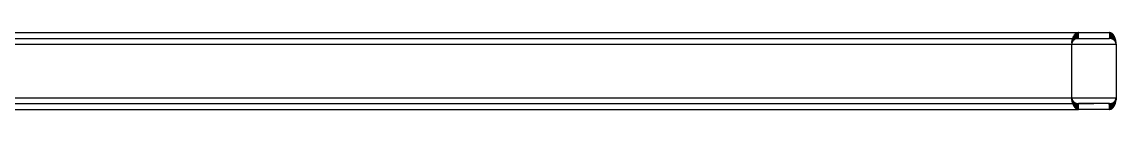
# Model space of a CAD drawing. Header units: millimetres. Extents: x 20 to 410, y 10 to 287.
# Drawn here: x 141.8 to 255.8, y 184.8 to 192.8 of the extents above; entities that cross this region are included whole.
import ezdxf

# ---------------------------------------------------------------- set-up
doc = ezdxf.new("R2010")
doc.units = ezdxf.units.MM
doc.linetypes.add('DASHED', pattern=[4.5, 3, -1.5])
doc.layers.add('KONTUR', color=7, linetype='CONTINUOUS')
doc.layers.add('VERDECKT', color=8, linetype='DASHED')

msp = doc.modelspace()

# ---------------------------------------------------------------- linework, layer by layer
at = {"layer": 'KONTUR'}
for points in [[(54.474996, 192.833935), (251.8393, 192.833935), (251.838106, 192.833935), (251.836912, 192.833933), (251.83572, 192.833933), (251.834526, 192.833931), (251.833334, 192.833927), (251.83214, 192.833923), (251.830946, 192.833919), (251.829754, 192.833915), (251.82856, 192.833909), (251.827368, 192.833905), (251.826174, 192.833897), (251.82498, 192.833891), (251.823788, 192.833883), (251.822594, 192.833875), (251.81422, 192.833607), (251.805828, 192.833129), (251.797418, 192.832437), (251.78899, 192.831533), (251.780548, 192.830417), (251.772092, 192.829091), (251.763624, 192.827551), (251.755144, 192.825801), (251.746658, 192.823839), (251.738162, 192.821665), (251.729662, 192.819283), (251.721156, 192.816691), (251.712646, 192.813889), (251.704136, 192.810877), (251.704136, 192.222407), (251.696014, 192.221187), (251.68789, 192.219905), (251.67977, 192.218565), (251.671652, 192.217163), (251.663536, 192.215703), (251.655426, 192.214181), (251.64732, 192.212599), (251.63922, 192.210957), (251.631128, 192.209257), (251.623042, 192.207497), (251.614964, 192.205677), (251.606896, 192.203799), (251.598838, 192.201861), (251.59079, 192.199865), (251.688074, 192.808465), (251.680022, 192.805089), (251.671952, 192.801505), (251.663864, 192.797715), (251.65576, 192.793719), (251.647642, 192.789517), (251.639512, 192.785109), (251.63137, 192.780499), (251.623216, 192.775685), (251.615054, 192.770669), (251.606886, 192.765453), (251.598712, 192.760035), (251.590534, 192.754419), (251.582352, 192.748603), (251.574168, 192.742591), (251.574168, 192.188263), (251.566682, 192.185901), (251.559196, 192.183483), (251.551712, 192.181007), (251.54423, 192.178475), (251.536752, 192.175887), (251.529276, 192.173243), (251.521806, 192.170543), (251.514342, 192.167787), (251.506882, 192.164977), (251.49943, 192.162111), (251.491986, 192.159191), (251.48455, 192.156217), (251.477124, 192.153189), (251.469708, 192.150109), (251.559364, 192.737921), (251.551944, 192.731565), (251.544506, 192.725013), (251.537052, 192.718269), (251.529584, 192.711333), (251.522104, 192.704207), (251.51461, 192.696891), (251.507106, 192.689385), (251.499592, 192.681695), (251.49207, 192.673817), (251.484542, 192.665755), (251.477008, 192.657511), (251.46947, 192.649087), (251.46193, 192.640481), (251.454388, 192.631699), (251.454388, 192.132817), (251.447826, 192.129403), (251.441266, 192.125939), (251.434706, 192.122425), (251.428148, 192.118859), (251.421592, 192.115243), (251.41504, 192.111579), (251.408492, 192.107865), (251.40195, 192.104101), (251.395412, 192.100289), (251.38888, 192.096429), (251.382356, 192.092521), (251.375838, 192.088565), (251.36933, 192.084563), (251.362828, 192.080515), (251.441414, 192.624951), (251.43491, 192.615859), (251.42839, 192.606593), (251.421856, 192.597153), (251.41531, 192.587545), (251.408754, 192.577767), (251.402186, 192.567823), (251.395608, 192.557711), (251.389022, 192.547437), (251.38243, 192.537003), (251.37583, 192.526407), (251.369228, 192.515653), (251.36262, 192.504743), (251.356012, 192.493679), (251.349402, 192.482463), (251.349402, 192.058199), (251.344016, 192.053867), (251.338632, 192.049489), (251.333248, 192.045071), (251.327866, 192.040609), (251.322486, 192.036105), (251.317108, 192.031559), (251.311736, 192.026973), (251.306366, 192.022347), (251.301, 192.017679), (251.29564, 192.012973), (251.290286, 192.008227), (251.284936, 192.003443), (251.279594, 191.998621), (251.27426, 191.993759), (251.338752, 192.473895), (251.333414, 192.462417), (251.328064, 192.450791), (251.322704, 192.439021), (251.31733, 192.427109), (251.31195, 192.415057), (251.306558, 192.402865), (251.30116, 192.390537), (251.295756, 192.378077), (251.290346, 192.365483), (251.28493, 192.352761), (251.279512, 192.339911), (251.27409, 192.326935), (251.268666, 192.313837), (251.26324, 192.300619), (251.26324, 191.967277), (251.259238, 191.962191), (251.255238, 191.957071), (251.251236, 191.951917), (251.247238, 191.946729), (251.24324, 191.941511), (251.239244, 191.936261), (251.235252, 191.930979), (251.231262, 191.925665), (251.227276, 191.920323), (251.223292, 191.914951), (251.219314, 191.909549), (251.215338, 191.904119), (251.21137, 191.898661), (251.207406, 191.893177), (251.255328, 192.290561), (251.251362, 192.277137), (251.247386, 192.263601), (251.243402, 192.249951), (251.23941, 192.236193), (251.23541, 192.222327), (251.231406, 192.208359), (251.227394, 192.194287), (251.223378, 192.180117), (251.219358, 192.165851), (251.215334, 192.151489), (251.211308, 192.137037), (251.207278, 192.122495), (251.203248, 192.107867), (251.199216, 192.093155), (251.199216, 191.863545), (251.196752, 191.857901), (251.194288, 191.852233), (251.191826, 191.846543), (251.189362, 191.840831), (251.1869, 191.835097), (251.18444, 191.829343), (251.181982, 191.823567), (251.179524, 191.817773), (251.17707, 191.811961), (251.174616, 191.806129), (251.172166, 191.800279), (251.16972, 191.794413), (251.167274, 191.788531), (251.164834, 191.782631), (251.194344, 192.081993), (251.191902, 192.067141), (251.189454, 192.052211), (251.187, 192.037207), (251.184542, 192.022131), (251.18208, 192.006987), (251.179612, 191.991777), (251.177142, 191.976503), (251.17467, 191.961169), (251.172194, 191.945777), (251.169716, 191.930331), (251.167236, 191.914831), (251.164756, 191.899281), (251.162274, 191.883685), (251.159792, 191.868043), (251.159792, 191.750989), (251.15896, 191.745003), (251.158128, 191.739007), (251.157296, 191.732999), (251.156464, 191.726979), (251.155632, 191.720953), (251.154802, 191.714915), (251.153972, 191.708869), (251.153142, 191.702817), (251.152314, 191.696757), (251.151484, 191.690691), (251.150658, 191.684617), (251.149832, 191.678541), (251.149006, 191.672459), (251.148182, 191.666371)], [(251.454388, 192.631699), (251.453462, 192.631219), (251.452536, 192.630741), (251.451608, 192.630261), (251.450682, 192.629781), (251.449754, 192.629299), (251.448828, 192.628819), (251.447902, 192.628337), (251.446974, 192.627855), (251.446048, 192.627371), (251.44512, 192.626889), (251.444194, 192.626405), (251.443266, 192.625921), (251.44234, 192.625435), (251.441414, 192.624951)], [(251.574168, 192.742591), (251.57311, 192.742261), (251.572054, 192.741931), (251.570996, 192.741599), (251.569938, 192.741267), (251.568882, 192.740935), (251.567824, 192.740603), (251.566766, 192.740269), (251.56571, 192.739935), (251.564652, 192.739601), (251.563594, 192.739267), (251.562536, 192.738931), (251.56148, 192.738595), (251.560422, 192.738259), (251.559364, 192.737921)], [(251.704136, 192.810877), (251.70299, 192.810709), (251.701842, 192.810541), (251.700694, 192.810371), (251.699548, 192.810201), (251.6984, 192.810029), (251.697252, 192.809859), (251.696106, 192.809687), (251.694958, 192.809513), (251.69381, 192.809341), (251.692664, 192.809167), (251.691516, 192.808993), (251.690368, 192.808817), (251.689222, 192.808643), (251.688074, 192.808465)], [(251.721424, 192.227873), (251.822594, 192.833875)], [(251.8393, 192.833935), (255.07246, 192.833935)], [(251.8393, 192.233935), (251.8393, 192.833935)], [(255.190918, 192.813169), (255.182544, 192.816023), (255.174152, 192.818667), (255.165742, 192.821101), (255.157314, 192.823325), (255.148872, 192.825339), (255.140416, 192.827141), (255.131948, 192.828733), (255.123468, 192.830111), (255.114982, 192.831279), (255.106486, 192.832235), (255.097986, 192.832979), (255.08948, 192.833511), (255.08097, 192.833829), (255.07246, 192.833935), (255.07246, 192.233935)], [(255.321528, 192.747149), (255.313478, 192.753011), (255.305406, 192.758677), (255.29732, 192.764143), (255.289216, 192.769409), (255.281098, 192.774475), (255.272966, 192.779339), (255.264824, 192.783999), (255.256672, 192.788455), (255.24851, 192.792707), (255.240342, 192.796755), (255.232166, 192.800595), (255.223988, 192.804231), (255.215806, 192.807657), (255.207624, 192.810877), (255.207624, 192.222407), (255.199176, 192.223565), (255.190728, 192.224663), (255.182282, 192.225701), (255.17384, 192.226677), (255.1654, 192.227591), (255.156966, 192.228445), (255.148536, 192.229237), (255.140112, 192.229967), (255.131696, 192.230637), (255.123288, 192.231245), (255.114886, 192.231791), (255.106496, 192.232275), (255.098116, 192.232697), (255.089748, 192.233057), (255.190918, 192.813169)], [(255.207624, 192.810877), (255.20643, 192.811045), (255.205236, 192.811213), (255.204044, 192.811379), (255.20285, 192.811545), (255.201658, 192.811709), (255.200464, 192.811875), (255.19927, 192.812039), (255.198078, 192.812201), (255.196884, 192.812365), (255.195692, 192.812527), (255.194498, 192.812689), (255.193304, 192.812849), (255.192112, 192.813011), (255.190918, 192.813169)], [(255.442568, 192.638345), (255.435146, 192.646995), (255.42771, 192.655465), (255.420256, 192.663753), (255.412788, 192.671859), (255.405306, 192.679781), (255.397812, 192.687519), (255.390308, 192.695069), (255.382794, 192.702431), (255.375272, 192.709605), (255.367744, 192.716587), (255.360212, 192.723379), (255.352674, 192.729977), (255.345134, 192.736381), (255.337592, 192.742591), (255.337592, 192.188263), (255.329468, 192.190567), (255.321346, 192.192815), (255.313224, 192.195003), (255.305106, 192.197135), (255.296992, 192.199209), (255.28888, 192.201223), (255.280776, 192.203179), (255.272676, 192.205077), (255.264582, 192.206915), (255.256496, 192.208695), (255.24842, 192.210415), (255.24035, 192.212075), (255.232292, 192.213677), (255.224246, 192.215217), (255.321528, 192.747149)], [(255.337592, 192.742591), (255.336444, 192.742919), (255.335296, 192.743249), (255.33415, 192.743577), (255.333002, 192.743905), (255.331854, 192.744231), (255.330708, 192.744557), (255.32956, 192.744883), (255.328412, 192.745209), (255.327266, 192.745533), (255.326118, 192.745857), (255.32497, 192.746181), (255.323824, 192.746503), (255.322676, 192.746827), (255.321528, 192.747149)], [(255.549384, 192.490945), (255.54288, 192.502047), (255.53636, 192.512995), (255.529826, 192.523787), (255.52328, 192.534421), (255.516724, 192.544895), (255.510154, 192.555209), (255.503578, 192.565359), (255.496992, 192.575345), (255.4904, 192.585165), (255.4838, 192.594815), (255.477198, 192.604295), (255.47059, 192.613603), (255.463982, 192.622739), (255.457372, 192.631699), (255.457372, 192.132817), (255.449884, 192.136179), (255.442398, 192.139487), (255.434914, 192.142745), (255.427432, 192.145951), (255.419954, 192.149103), (255.412478, 192.152201), (255.405008, 192.155247), (255.397544, 192.158237), (255.390086, 192.161175), (255.382634, 192.164057), (255.37519, 192.166885), (255.367754, 192.169659), (255.360328, 192.172377), (255.352912, 192.175039), (255.442568, 192.638345)], [(255.457372, 192.631699), (255.456314, 192.632177), (255.455256, 192.632655), (255.454198, 192.633131), (255.453142, 192.633609), (255.452084, 192.634085), (255.451026, 192.634559), (255.44997, 192.635035), (255.448912, 192.635509), (255.447854, 192.635983), (255.446796, 192.636457), (255.44574, 192.636931), (255.444682, 192.637403), (255.443624, 192.637875), (255.442568, 192.638345)], [(54.91176, 191.633935), (251.146478, 191.633935), (255.765282, 191.633935)], [(54.91176, 186.833935), (54.91176, 186.033935), (251.146478, 186.033935), (251.146478, 191.633935)], [(251.158146, 191.856207), (251.157322, 191.840495), (251.156494, 191.824747), (251.155666, 191.808965), (251.154836, 191.793153), (251.154004, 191.777311), (251.153172, 191.761445), (251.152338, 191.745555), (251.151502, 191.729647), (251.150666, 191.713721), (251.14983, 191.697781), (251.148992, 191.681829), (251.148156, 191.665869), (251.147318, 191.649903), (251.146478, 191.633935)], [(251.159792, 191.868043), (251.159674, 191.867199), (251.159556, 191.866353), (251.159438, 191.865509), (251.159322, 191.864665), (251.159204, 191.863819), (251.159086, 191.862973), (251.158968, 191.862129), (251.158852, 191.861283), (251.158734, 191.860437), (251.158616, 191.859591), (251.158498, 191.858745), (251.158382, 191.857899), (251.158264, 191.857053), (251.158146, 191.856207)], [(251.164834, 191.782631), (251.164474, 191.780385), (251.164114, 191.778135), (251.163754, 191.775885), (251.163394, 191.773631), (251.163034, 191.771375), (251.162674, 191.769119), (251.162314, 191.766859), (251.161954, 191.764597), (251.161592, 191.762335), (251.161232, 191.760069), (251.160872, 191.757801), (251.160512, 191.755533), (251.160152, 191.753261), (251.159792, 191.750989)], [(251.199216, 192.093155), (251.198868, 192.092359), (251.19852, 192.091563), (251.198172, 192.090767), (251.197824, 192.089971), (251.197476, 192.089175), (251.197128, 192.088377), (251.19678, 192.087581), (251.196432, 192.086783), (251.196084, 192.085985), (251.195736, 192.085187), (251.195388, 192.084389), (251.19504, 192.083591), (251.194692, 192.082793), (251.194344, 192.081993)], [(251.207406, 191.893177), (251.20682, 191.891085), (251.206236, 191.888989), (251.205652, 191.886889), (251.205066, 191.884785), (251.204482, 191.882677), (251.203898, 191.880565), (251.203312, 191.878451), (251.202728, 191.876331), (251.202142, 191.874209), (251.201558, 191.872083), (251.200972, 191.869955), (251.200388, 191.867821), (251.199802, 191.865685), (251.199216, 191.863545)], [(251.26324, 192.300619), (251.262674, 192.299903), (251.26211, 192.299187), (251.261544, 192.298469), (251.26098, 192.297753), (251.260414, 192.297035), (251.259848, 192.296317), (251.259284, 192.295599), (251.258718, 192.294881), (251.258154, 192.294161), (251.257588, 192.293443), (251.257022, 192.292723), (251.256458, 192.292003), (251.255892, 192.291283), (251.255328, 192.290561)], [(251.27426, 191.993759), (251.273474, 191.991903), (251.272686, 191.990039), (251.2719, 191.988171), (251.271114, 191.986297), (251.270326, 191.984419), (251.26954, 191.982535), (251.268752, 191.980645), (251.267964, 191.978751), (251.267178, 191.976851), (251.26639, 191.974947), (251.265602, 191.973037), (251.264816, 191.971121), (251.264028, 191.969203), (251.26324, 191.967277)], [(251.349402, 192.482463), (251.34864, 192.481855), (251.34788, 192.481245), (251.34712, 192.480635), (251.346358, 192.480023), (251.345598, 192.479413), (251.344838, 192.478801), (251.344076, 192.478191), (251.343316, 192.477577), (251.342556, 192.476965), (251.341794, 192.476353), (251.341034, 192.475739), (251.340274, 192.475125), (251.339514, 192.474511), (251.338752, 192.473895)], [(251.362828, 192.080515), (251.36187, 192.078963), (251.360912, 192.077405), (251.359954, 192.075841), (251.358994, 192.074269), (251.358036, 192.072691), (251.357076, 192.071107), (251.356118, 192.069517), (251.355158, 192.067919), (251.354198, 192.066315), (251.35324, 192.064705), (251.35228, 192.063087), (251.35132, 192.061465), (251.35036, 192.059835), (251.349402, 192.058199)], [(251.469708, 192.150109), (251.468616, 192.148923), (251.467522, 192.147729), (251.466428, 192.146529), (251.465334, 192.145319), (251.46424, 192.144103), (251.463146, 192.142879), (251.462052, 192.141649), (251.460956, 192.140409), (251.459862, 192.139163), (251.458768, 192.137909), (251.457674, 192.136647), (251.456578, 192.135377), (251.455484, 192.134101), (251.454388, 192.132817)], [(251.59079, 192.199865), (251.589604, 192.199091), (251.588418, 192.198309), (251.587232, 192.197517), (251.586044, 192.196717), (251.584858, 192.195909), (251.58367, 192.195093), (251.582482, 192.194269), (251.581296, 192.193435), (251.580108, 192.192595), (251.57892, 192.191745), (251.577732, 192.190887), (251.576544, 192.190021), (251.575356, 192.189145), (251.574168, 192.188263)], [(251.8393, 192.233935), (251.830852, 192.233905), (251.822404, 192.233811), (251.813958, 192.233657), (251.805516, 192.233439), (251.797076, 192.233161), (251.788642, 192.232821), (251.780212, 192.232417), (251.771788, 192.231953), (251.763372, 192.231427), (251.754962, 192.230839), (251.746562, 192.230191), (251.738172, 192.229479), (251.729792, 192.228707), (251.721424, 192.227873), (251.72019, 192.227541), (251.718956, 192.227199), (251.717722, 192.226847), (251.716488, 192.226489), (251.715252, 192.226119), (251.714018, 192.225743), (251.712784, 192.225357), (251.711548, 192.224961), (251.710314, 192.224557), (251.709078, 192.224145), (251.707842, 192.223723), (251.706608, 192.223293), (251.705372, 192.222855), (251.704136, 192.222407)], [(251.8393, 192.233935), (255.07246, 192.233935)], [(255.089748, 192.233057), (255.088514, 192.233179), (255.08728, 192.233291), (255.086046, 192.233393), (255.084812, 192.233487), (255.083576, 192.233573), (255.082342, 192.233649), (255.081108, 192.233715), (255.079872, 192.233773), (255.078638, 192.233823), (255.077402, 192.233863), (255.076166, 192.233895), (255.074932, 192.233917), (255.073696, 192.233931), (255.07246, 192.233935)], [(255.224246, 192.215217), (255.22306, 192.215787), (255.221874, 192.216349), (255.220686, 192.216901), (255.2195, 192.217445), (255.218312, 192.217981), (255.217124, 192.218507), (255.215938, 192.219025), (255.21475, 192.219535), (255.213562, 192.220035), (255.212374, 192.220527), (255.211186, 192.221009), (255.21, 192.221485), (255.208812, 192.221949), (255.207624, 192.222407)], [(255.352912, 192.175039), (255.351818, 192.176037), (255.350724, 192.177025), (255.34963, 192.178007), (255.348536, 192.178981), (255.347442, 192.179945), (255.346348, 192.180903), (255.345254, 192.181851), (255.34416, 192.182791), (255.343066, 192.183725), (255.34197, 192.184649), (255.340876, 192.185565), (255.339782, 192.186473), (255.338686, 192.187371), (255.337592, 192.188263)], [(255.470798, 192.114067), (255.46984, 192.115453), (255.468882, 192.116833), (255.467924, 192.118205), (255.466964, 192.119569), (255.466006, 192.120927), (255.465046, 192.122277), (255.464088, 192.123621), (255.463128, 192.124957), (255.462168, 192.126285), (255.46121, 192.127607), (255.46025, 192.128919), (255.45929, 192.130227), (255.45833, 192.131525), (255.457372, 192.132817)], [(255.637872, 192.310609), (255.632534, 192.323737), (255.627184, 192.336743), (255.621822, 192.349623), (255.61645, 192.362377), (255.611068, 192.375003), (255.605678, 192.387497), (255.60028, 192.399857), (255.594874, 192.412081), (255.589464, 192.424169), (255.584048, 192.436117), (255.57863, 192.447921), (255.573208, 192.459581), (255.567784, 192.471097), (255.562358, 192.482463), (255.562358, 192.058199), (255.555796, 192.062489), (255.549236, 192.066733), (255.542676, 192.070933), (255.536118, 192.075089), (255.529562, 192.079199), (255.52301, 192.083261), (255.516462, 192.087279), (255.50992, 192.091249), (255.503382, 192.095173), (255.49685, 192.099049), (255.490326, 192.102875), (255.483808, 192.106655), (255.4773, 192.110385), (255.470798, 192.114067), (255.549384, 192.490945)], [(255.562358, 192.482463), (255.561432, 192.483071), (255.560506, 192.483681), (255.559578, 192.484287), (255.558652, 192.484895), (255.557724, 192.485503), (255.556798, 192.486109), (255.55587, 192.486715), (255.554944, 192.487321), (255.554018, 192.487925), (255.55309, 192.488531), (255.552164, 192.489135), (255.551236, 192.489739), (255.55031, 192.490343), (255.549384, 192.490945)], [(255.573378, 192.034643), (255.572592, 192.036365), (255.571806, 192.038081), (255.571018, 192.039791), (255.570232, 192.041495), (255.569444, 192.043193), (255.568658, 192.044885), (255.56787, 192.046571), (255.567084, 192.048251), (255.566296, 192.049925), (255.565508, 192.051593), (255.564722, 192.053253), (255.563934, 192.054909), (255.563146, 192.056557), (255.562358, 192.058199)], [(255.70463, 192.104271), (255.700664, 192.118919), (255.696688, 192.133483), (255.692704, 192.147957), (255.688712, 192.162341), (255.684714, 192.176631), (255.680708, 192.190825), (255.676698, 192.204921), (255.672682, 192.218915), (255.66866, 192.232805), (255.664636, 192.246589), (255.66061, 192.260265), (255.656582, 192.273831), (255.65255, 192.287283), (255.64852, 192.300619), (255.64852, 191.967277), (255.643134, 191.972329), (255.63775, 191.977347), (255.632366, 191.982329), (255.626984, 191.987273), (255.621604, 191.992183), (255.616228, 191.997055), (255.610854, 192.001891), (255.605484, 192.006687), (255.600118, 192.011445), (255.594758, 192.016165), (255.589404, 192.020845), (255.584056, 192.025485), (255.578714, 192.030083), (255.573378, 192.034643), (255.637872, 192.310609)], [(255.64852, 192.300619), (255.64776, 192.301335), (255.646998, 192.302051), (255.646238, 192.302765), (255.645478, 192.303481), (255.644716, 192.304195), (255.643956, 192.304909), (255.643196, 192.305623), (255.642434, 192.306337), (255.641674, 192.307049), (255.640914, 192.307763), (255.640152, 192.308475), (255.639392, 192.309187), (255.638632, 192.309899), (255.637872, 192.310609)], [(255.656708, 191.939819), (255.656124, 191.941811), (255.65554, 191.943799), (255.654954, 191.945781), (255.65437, 191.947759), (255.653786, 191.949733), (255.6532, 191.951701), (255.652616, 191.953665), (255.65203, 191.955625), (255.651446, 191.957579), (255.65086, 191.959529), (255.650276, 191.961473), (255.64969, 191.963413), (255.649104, 191.965347), (255.64852, 191.967277)], [(255.747096, 191.879855), (255.744654, 191.895463), (255.742206, 191.911025), (255.739752, 191.926537), (255.737294, 191.941997), (255.734832, 191.957403), (255.732364, 191.972751), (255.729894, 191.988041), (255.727422, 192.003267), (255.724946, 192.018427), (255.722468, 192.033519), (255.719988, 192.048541), (255.717508, 192.063489), (255.715026, 192.078361), (255.712544, 192.093155), (255.712544, 191.863545), (255.708542, 191.869165), (255.70454, 191.874763), (255.70054, 191.880335), (255.69654, 191.885881), (255.692544, 191.891401), (255.688548, 191.896895), (255.684554, 191.902361), (255.680564, 191.907799), (255.676578, 191.913211), (255.672596, 191.918593), (255.668616, 191.923945), (255.664642, 191.929267), (255.660672, 191.934559), (255.656708, 191.939819), (255.70463, 192.104271)], [(255.712544, 192.093155), (255.711978, 192.093951), (255.711412, 192.094745), (255.710848, 192.095541), (255.710282, 192.096335), (255.709718, 192.097131), (255.709152, 192.097925), (255.708586, 192.098719), (255.708022, 192.099513), (255.707456, 192.100305), (255.706892, 192.101099), (255.706326, 192.101893), (255.70576, 192.102685), (255.705196, 192.103477), (255.70463, 192.104271)], [(255.717586, 191.833241), (255.717226, 191.835427), (255.716866, 191.837609), (255.716506, 191.839787), (255.716146, 191.841963), (255.715786, 191.844135), (255.715426, 191.846305), (255.715066, 191.848471), (255.714706, 191.850635), (255.714344, 191.852795), (255.713984, 191.854951), (255.713624, 191.857105), (255.713264, 191.859255), (255.712904, 191.861401), (255.712544, 191.863545)], [(255.763636, 191.645991), (255.762812, 191.661957), (255.761984, 191.677919), (255.761156, 191.693873), (255.760326, 191.709815), (255.759494, 191.725745), (255.758662, 191.741659), (255.757828, 191.757553), (255.756992, 191.773425), (255.756156, 191.789273), (255.75532, 191.805093), (255.754482, 191.820883), (255.753644, 191.836641), (255.752806, 191.852361), (255.751968, 191.868043), (255.751968, 191.750989), (255.749504, 191.756963), (255.74704, 191.762923), (255.744578, 191.768871), (255.742114, 191.774805), (255.739652, 191.780725), (255.737192, 191.786629), (255.734734, 191.792517), (255.732276, 191.798389), (255.729822, 191.804243), (255.727368, 191.810081), (255.724918, 191.815899), (255.722472, 191.821699), (255.720026, 191.827481), (255.717586, 191.833241), (255.747096, 191.879855)], [(255.751968, 191.868043), (255.75162, 191.868887), (255.751272, 191.869733), (255.750924, 191.870577), (255.750576, 191.871421), (255.750228, 191.872265), (255.74988, 191.873109), (255.749532, 191.873953), (255.749184, 191.874797), (255.748836, 191.875639), (255.748488, 191.876483), (255.74814, 191.877327), (255.747792, 191.878169), (255.747444, 191.879013), (255.747096, 191.879855)], [(255.765282, 191.633935), (255.76445, 191.640031), (255.763618, 191.646129), (255.762786, 191.652223), (255.761954, 191.658317), (255.761122, 191.664407), (255.760292, 191.670493), (255.759462, 191.676577), (255.758632, 191.682657), (255.757802, 191.688731), (255.756974, 191.694799), (255.756148, 191.700861), (255.75532, 191.706917), (255.754496, 191.712965), (255.753672, 191.719005), (255.75355, 191.721299), (255.753428, 191.723591), (255.753306, 191.725883), (255.753186, 191.728173), (255.753064, 191.730461), (255.752942, 191.732749), (255.75282, 191.735033), (255.752698, 191.737317), (255.752578, 191.739601), (255.752456, 191.741881), (255.752334, 191.744161), (255.752212, 191.746439), (255.75209, 191.748715), (255.751968, 191.750989)], [(255.765282, 191.633935), (255.765282, 186.033935)], [(251.146478, 186.033935), (251.146596, 186.033073), (251.146714, 186.032213), (251.146832, 186.031351), (251.14695, 186.030491), (251.147066, 186.029629), (251.147184, 186.028769), (251.147302, 186.027907), (251.14742, 186.027045), (251.147536, 186.026185), (251.147654, 186.025323), (251.147772, 186.024463), (251.14789, 186.023601), (251.148006, 186.022741), (251.148124, 186.021879)], [(251.146478, 186.033935), (255.765282, 186.033935)], [(251.148124, 186.021879), (251.148948, 186.005913), (251.149776, 185.989951), (251.150604, 185.973997), (251.151434, 185.958055), (251.152266, 185.942125), (251.153098, 185.926211), (251.153932, 185.910317), (251.154768, 185.894445), (251.155604, 185.878597), (251.15644, 185.862777), (251.157278, 185.846987), (251.158116, 185.831229), (251.158954, 185.815509), (251.159792, 185.799827), (251.159792, 185.916881), (251.162256, 185.910907), (251.16472, 185.904947), (251.167182, 185.898999), (251.169646, 185.893065), (251.172108, 185.887145), (251.174568, 185.881241), (251.177026, 185.875353), (251.179484, 185.869481), (251.181938, 185.863627), (251.184392, 185.857789), (251.186842, 185.851971), (251.189288, 185.846171), (251.191734, 185.840389), (251.194174, 185.834629), (251.164664, 185.788015)], [(251.158088, 185.948865), (251.148124, 186.021879)], [(251.158088, 185.948865), (251.15821, 185.946571), (251.158332, 185.944279), (251.158454, 185.941987), (251.158574, 185.939697), (251.158696, 185.937409), (251.158818, 185.935121), (251.15894, 185.932837), (251.159062, 185.930553), (251.159182, 185.928269), (251.159304, 185.925989), (251.159426, 185.923709), (251.159548, 185.921431), (251.15967, 185.919155), (251.159792, 185.916881)], [(251.159792, 185.799827), (251.16014, 185.798983), (251.160488, 185.798137), (251.160836, 185.797293), (251.161184, 185.796449), (251.161532, 185.795605), (251.16188, 185.794761), (251.162228, 185.793917), (251.162576, 185.793073), (251.162924, 185.792231), (251.163272, 185.791387), (251.16362, 185.790543), (251.163968, 185.789701), (251.164316, 185.788857), (251.164664, 185.788015)], [(251.164664, 185.788015), (251.167106, 185.772407), (251.169554, 185.756845), (251.172008, 185.741333), (251.174466, 185.725873), (251.176928, 185.710467), (251.179396, 185.695119), (251.181866, 185.679829), (251.184338, 185.664603), (251.186814, 185.649443), (251.189292, 185.634351), (251.191772, 185.619329), (251.194252, 185.604381), (251.196734, 185.589509), (251.199216, 185.574715), (251.199216, 185.804325), (251.203218, 185.798705), (251.20722, 185.793107), (251.21122, 185.787535), (251.21522, 185.781989), (251.219216, 185.776469), (251.223212, 185.770975), (251.227206, 185.765509), (251.231196, 185.760071), (251.235182, 185.754659), (251.239164, 185.749277), (251.243144, 185.743925), (251.247118, 185.738603), (251.251088, 185.733311), (251.255052, 185.728051), (251.20713, 185.563599)], [(251.194174, 185.834629), (251.194534, 185.832443), (251.194894, 185.830261), (251.195254, 185.828083), (251.195614, 185.825907), (251.195974, 185.823735), (251.196334, 185.821565), (251.196694, 185.819399), (251.197054, 185.817235), (251.197416, 185.815075), (251.197776, 185.812919), (251.198136, 185.810765), (251.198496, 185.808615), (251.198856, 185.806469), (251.199216, 185.804325)], [(251.255052, 185.728051), (251.255636, 185.726059), (251.25622, 185.724071), (251.256806, 185.722089), (251.25739, 185.720111), (251.257974, 185.718137), (251.25856, 185.716169), (251.259144, 185.714205), (251.25973, 185.712245), (251.260314, 185.710291), (251.2609, 185.708341), (251.261484, 185.706397), (251.26207, 185.704457), (251.262656, 185.702523), (251.26324, 185.700593)], [(255.573008, 185.193975), (255.578346, 185.205453), (255.583696, 185.217079), (255.589056, 185.228849), (255.59443, 185.240761), (255.59981, 185.252813), (255.605202, 185.265005), (255.6106, 185.277333), (255.616004, 185.289793), (255.621414, 185.302387), (255.62683, 185.315109), (255.632248, 185.327959), (255.63767, 185.340935), (255.643094, 185.354033), (255.64852, 185.367251), (255.64852, 185.700593), (255.652522, 185.705679), (255.656522, 185.710799), (255.660524, 185.715953), (255.664522, 185.721141), (255.66852, 185.726359), (255.672516, 185.731609), (255.676508, 185.736891), (255.680498, 185.742205), (255.684484, 185.747547), (255.688468, 185.752919), (255.692446, 185.758321), (255.696422, 185.763751), (255.70039, 185.769209), (255.704354, 185.774693), (255.656432, 185.377309)], [(255.656432, 185.377309), (255.660398, 185.390733), (255.664374, 185.404269), (255.668358, 185.417919), (255.67235, 185.431677), (255.67635, 185.445543), (255.680354, 185.459511), (255.684366, 185.473583), (255.688382, 185.487753), (255.692402, 185.502019), (255.696426, 185.516381), (255.700452, 185.530833), (255.704482, 185.545375), (255.708512, 185.560003), (255.712544, 185.574715), (255.712544, 185.804325), (255.715008, 185.809969), (255.717472, 185.815637), (255.719934, 185.821327), (255.722398, 185.827039), (255.72486, 185.832773), (255.72732, 185.838527), (255.729778, 185.844303), (255.732236, 185.850097), (255.73469, 185.855909), (255.737144, 185.861741), (255.739594, 185.867591), (255.74204, 185.873457), (255.744486, 185.879339), (255.746926, 185.885239), (255.717416, 185.585877)], [(255.704354, 185.774693), (255.70494, 185.776785), (255.705524, 185.778881), (255.706108, 185.780981), (255.706694, 185.783085), (255.707278, 185.785193), (255.707862, 185.787305), (255.708448, 185.789419), (255.709032, 185.791539), (255.709618, 185.793661), (255.710202, 185.795787), (255.710788, 185.797915), (255.711372, 185.800049), (255.711958, 185.802185), (255.712544, 185.804325)], [(255.717416, 185.585877), (255.719858, 185.600729), (255.722306, 185.615659), (255.72476, 185.630663), (255.727218, 185.645739), (255.72968, 185.660883), (255.732148, 185.676093), (255.734618, 185.691367), (255.73709, 185.706701), (255.739566, 185.722093), (255.742044, 185.737539), (255.744524, 185.753039), (255.747004, 185.768589), (255.749486, 185.784185), (255.751968, 185.799827), (255.751968, 185.916881), (255.7528, 185.922867), (255.753632, 185.928863), (255.754464, 185.934871), (255.755296, 185.940891), (255.756128, 185.946917), (255.756958, 185.952955), (255.757788, 185.959001), (255.758618, 185.965053), (255.759446, 185.971113), (255.760276, 185.977179), (255.761102, 185.983253), (255.761928, 185.989329), (255.762754, 185.995411), (255.763578, 186.001499), (255.753614, 185.811663)], [(255.746926, 185.885239), (255.747286, 185.887485), (255.747646, 185.889735), (255.748006, 185.891985), (255.748366, 185.894239), (255.748726, 185.896495), (255.749086, 185.898751), (255.749446, 185.901011), (255.749806, 185.903273), (255.750168, 185.905535), (255.750528, 185.907801), (255.750888, 185.910069), (255.751248, 185.912337), (255.751608, 185.914609), (255.751968, 185.916881)], [(255.751968, 185.799827), (255.752086, 185.800671), (255.752204, 185.801517), (255.752322, 185.802361), (255.752438, 185.803205), (255.752556, 185.804051), (255.752674, 185.804897), (255.752792, 185.805741), (255.752908, 185.806587), (255.753026, 185.807433), (255.753144, 185.808279), (255.753262, 185.809125), (255.753378, 185.809971), (255.753496, 185.810817), (255.753614, 185.811663)], [(255.763578, 186.001499), (255.7637, 186.003813), (255.763822, 186.006129), (255.763944, 186.008445), (255.764064, 186.010761), (255.764186, 186.013077), (255.764308, 186.015393), (255.76443, 186.017711), (255.764552, 186.020027), (255.764672, 186.022345), (255.764794, 186.024663), (255.764916, 186.026981), (255.765038, 186.029299), (255.76516, 186.031617), (255.765282, 186.033935)], [(54.474996, 184.833935), (251.8393, 184.833935), (251.8393, 185.433935)], [(251.199216, 185.574715), (251.199782, 185.573919), (251.200348, 185.573125), (251.200912, 185.572329), (251.201478, 185.571535), (251.202042, 185.570739), (251.202608, 185.569945), (251.203174, 185.569151), (251.203738, 185.568357), (251.204304, 185.567565), (251.204868, 185.566771), (251.205434, 185.565977), (251.206, 185.565185), (251.206564, 185.564393), (251.20713, 185.563599)], [(251.20713, 185.563599), (251.211096, 185.548951), (251.215072, 185.534387), (251.219056, 185.519913), (251.223048, 185.505529), (251.227046, 185.491239), (251.231052, 185.477045), (251.235062, 185.462949), (251.239078, 185.448955), (251.2431, 185.435065), (251.247124, 185.421281), (251.25115, 185.407605), (251.255178, 185.394039), (251.25921, 185.380587), (251.26324, 185.367251), (251.26324, 185.700593), (251.268626, 185.695541), (251.27401, 185.690523), (251.279394, 185.685541), (251.284776, 185.680597), (251.290156, 185.675687), (251.295532, 185.670815), (251.300906, 185.665979), (251.306276, 185.661183), (251.311642, 185.656425), (251.317002, 185.651705), (251.322356, 185.647025), (251.327704, 185.642385), (251.333046, 185.637787), (251.338382, 185.633227), (251.273888, 185.357261)], [(251.26324, 185.367251), (251.264, 185.366535), (251.264762, 185.365819), (251.265522, 185.365105), (251.266282, 185.364389), (251.267044, 185.363675), (251.267804, 185.362961), (251.268564, 185.362247), (251.269326, 185.361533), (251.270086, 185.360821), (251.270846, 185.360107), (251.271608, 185.359395), (251.272368, 185.358683), (251.273128, 185.357971), (251.273888, 185.357261)], [(251.273888, 185.357261), (251.279226, 185.344133), (251.284576, 185.331127), (251.289938, 185.318247), (251.29531, 185.305493), (251.300692, 185.292867), (251.306082, 185.280373), (251.31148, 185.268013), (251.316886, 185.255789), (251.322296, 185.243701), (251.327712, 185.231753), (251.33313, 185.219949), (251.338552, 185.208289), (251.343976, 185.196773), (251.349402, 185.185407), (251.349402, 185.609671), (251.355964, 185.605381), (251.362524, 185.601137), (251.369084, 185.596937), (251.375642, 185.592781), (251.382198, 185.588671), (251.38875, 185.584609), (251.395298, 185.580591), (251.40184, 185.576621), (251.408378, 185.572697), (251.41491, 185.568821), (251.421434, 185.564995), (251.427952, 185.561215), (251.43446, 185.557485), (251.440962, 185.553803), (251.362376, 185.176925)], [(251.338382, 185.633227), (251.339168, 185.631505), (251.339954, 185.629789), (251.340742, 185.628079), (251.341528, 185.626375), (251.342316, 185.624677), (251.343102, 185.622985), (251.34389, 185.621299), (251.344676, 185.619619), (251.345464, 185.617945), (251.346252, 185.616277), (251.347038, 185.614617), (251.347826, 185.612961), (251.348614, 185.611313), (251.349402, 185.609671)], [(251.349402, 185.185407), (251.350328, 185.184799), (251.351254, 185.184189), (251.352182, 185.183583), (251.353108, 185.182975), (251.354036, 185.182367), (251.354962, 185.181761), (251.35589, 185.181155), (251.356816, 185.180549), (251.357742, 185.179945), (251.35867, 185.179339), (251.359596, 185.178735), (251.360524, 185.178131), (251.36145, 185.177527), (251.362376, 185.176925)], [(251.362376, 185.176925), (251.36888, 185.165823), (251.3754, 185.154875), (251.381934, 185.144083), (251.38848, 185.133449), (251.395036, 185.122975), (251.401606, 185.112661), (251.408182, 185.102511), (251.414768, 185.092525), (251.42136, 185.082705), (251.42796, 185.073055), (251.434562, 185.063575), (251.44117, 185.054267), (251.447778, 185.045131), (251.454388, 185.036171), (251.454388, 185.535053), (251.461876, 185.531691), (251.469362, 185.528383), (251.476846, 185.525125), (251.484328, 185.521919), (251.491806, 185.518767), (251.499282, 185.515669), (251.506752, 185.512623), (251.514216, 185.509633), (251.521674, 185.506695), (251.529126, 185.503813), (251.53657, 185.500985), (251.544006, 185.498211), (251.551432, 185.495493), (251.558848, 185.492831), (251.469192, 185.029525)], [(251.440962, 185.553803), (251.44192, 185.552417), (251.442878, 185.551037), (251.443836, 185.549665), (251.444796, 185.548301), (251.445754, 185.546943), (251.446714, 185.545593), (251.447672, 185.544249), (251.448632, 185.542913), (251.449592, 185.541585), (251.45055, 185.540263), (251.45151, 185.538951), (251.45247, 185.537643), (251.45343, 185.536345), (251.454388, 185.535053)], [(251.454388, 185.036171), (251.455446, 185.035693), (251.456504, 185.035215), (251.457562, 185.034739), (251.458618, 185.034261), (251.459676, 185.033785), (251.460734, 185.033311), (251.46179, 185.032835), (251.462848, 185.032361), (251.463906, 185.031887), (251.464964, 185.031413), (251.46602, 185.030939), (251.467078, 185.030467), (251.468136, 185.029995), (251.469192, 185.029525)], [(251.469192, 185.029525), (251.476614, 185.020875), (251.48405, 185.012405), (251.491504, 185.004117), (251.498972, 184.996011), (251.506454, 184.988089), (251.513948, 184.980351), (251.521452, 184.972801), (251.528966, 184.965439), (251.536488, 184.958265), (251.544016, 184.951283), (251.551548, 184.944491), (251.559086, 184.937893), (251.566626, 184.931489), (251.574168, 184.925279), (251.574168, 185.479607), (251.582292, 185.477303), (251.590414, 185.475055), (251.598536, 185.472867), (251.606654, 185.470735), (251.614768, 185.468661), (251.62288, 185.466647), (251.630984, 185.464691), (251.639084, 185.462793), (251.647178, 185.460955), (251.655264, 185.459175), (251.66334, 185.457455), (251.67141, 185.455795), (251.679468, 185.454193), (251.687514, 185.452653), (251.590232, 184.920721)], [(251.558848, 185.492831), (251.559942, 185.491833), (251.561036, 185.490845), (251.56213, 185.489863), (251.563224, 185.488889), (251.564318, 185.487925), (251.565412, 185.486967), (251.566506, 185.486019), (251.5676, 185.485079), (251.568694, 185.484145), (251.56979, 185.483221), (251.570884, 185.482305), (251.571978, 185.481397), (251.573074, 185.480499), (251.574168, 185.479607)], [(251.574168, 184.925279), (251.575316, 184.924951), (251.576464, 184.924621), (251.57761, 184.924293), (251.578758, 184.923965), (251.579906, 184.923639), (251.581052, 184.923313), (251.5822, 184.922987), (251.583348, 184.922661), (251.584494, 184.922337), (251.585642, 184.922013), (251.58679, 184.921689), (251.587936, 184.921367), (251.589084, 184.921043), (251.590232, 184.920721)], [(251.590232, 184.920721), (251.598282, 184.914859), (251.606354, 184.909193), (251.61444, 184.903727), (251.622544, 184.898461), (251.630662, 184.893395), (251.638794, 184.888531), (251.646936, 184.883871), (251.655088, 184.879415), (251.66325, 184.875163), (251.671418, 184.871115), (251.679594, 184.867275), (251.687772, 184.863639), (251.695954, 184.860213), (251.704136, 184.856993), (251.704136, 185.445463), (251.712584, 185.444305), (251.721032, 185.443207), (251.729478, 185.442169), (251.73792, 185.441193), (251.74636, 185.440279), (251.754794, 185.439425), (251.763224, 185.438633), (251.771648, 185.437903), (251.780064, 185.437233), (251.788472, 185.436625), (251.796874, 185.436079), (251.805264, 185.435595), (251.813644, 185.435173), (251.822012, 185.434813), (251.720842, 184.854701)], [(251.687514, 185.452653), (251.6887, 185.452083), (251.689886, 185.451521), (251.691074, 185.450969), (251.69226, 185.450425), (251.693448, 185.449889), (251.694636, 185.449363), (251.695822, 185.448845), (251.69701, 185.448335), (251.698198, 185.447835), (251.699386, 185.447343), (251.700574, 185.446861), (251.70176, 185.446385), (251.702948, 185.445921), (251.704136, 185.445463)], [(251.704136, 184.856993), (251.70533, 184.856825), (251.706524, 184.856657), (251.707716, 184.856491), (251.70891, 184.856325), (251.710102, 184.856161), (251.711296, 184.855995), (251.71249, 184.855831), (251.713682, 184.855669), (251.714876, 184.855505), (251.716068, 184.855343), (251.717262, 184.855181), (251.718456, 184.855021), (251.719648, 184.854859), (251.720842, 184.854701)], [(251.720842, 184.854701), (251.729216, 184.851847), (251.737608, 184.849203), (251.746018, 184.846769), (251.754446, 184.844545), (251.762888, 184.842531), (251.771344, 184.840729), (251.779812, 184.839137), (251.788292, 184.837759), (251.796778, 184.836591), (251.805274, 184.835635), (251.813774, 184.834891), (251.82228, 184.834359), (251.83079, 184.834041), (251.8393, 184.833935)], [(251.822012, 185.434813), (251.823246, 185.434691), (251.82448, 185.434579), (251.825714, 185.434477), (251.826948, 185.434383), (251.828184, 185.434297), (251.829418, 185.434221), (251.830652, 185.434155), (251.831888, 185.434097), (251.833122, 185.434047), (251.834358, 185.434007), (251.835594, 185.433975), (251.836828, 185.433953), (251.838064, 185.433939), (251.8393, 185.433935)], [(255.07246, 184.833935), (255.07246, 185.433935), (251.8393, 185.433935)], [(255.07246, 184.833935), (251.8393, 184.833935)], [(255.07246, 185.433935), (255.080908, 185.433965), (255.089356, 185.434059), (255.097802, 185.434213), (255.106244, 185.434431), (255.114684, 185.434709), (255.123118, 185.435049), (255.131548, 185.435453), (255.139972, 185.435917), (255.148388, 185.436443), (255.156798, 185.437031), (255.165198, 185.437679), (255.173588, 185.438391), (255.181968, 185.439163), (255.190336, 185.439997)], [(255.07246, 184.833935), (255.073654, 184.833935), (255.074848, 184.833937), (255.07604, 184.833937), (255.077234, 184.833939), (255.078426, 184.833943), (255.07962, 184.833947), (255.080814, 184.833951), (255.082006, 184.833955), (255.0832, 184.833961), (255.084392, 184.833965), (255.085586, 184.833973), (255.08678, 184.833979), (255.087972, 184.833987), (255.089166, 184.833995)], [(255.089166, 184.833995), (255.09754, 184.834263), (255.105932, 184.834741), (255.114342, 184.835433), (255.12277, 184.836337), (255.131212, 184.837453), (255.139668, 184.838779), (255.148136, 184.840319), (255.156616, 184.842069), (255.165102, 184.844031), (255.173598, 184.846205), (255.182098, 184.848587), (255.190604, 184.851179), (255.199114, 184.853981), (255.207624, 184.856993), (255.207624, 185.445463), (255.215746, 185.446683), (255.22387, 185.447965), (255.23199, 185.449305), (255.240108, 185.450707), (255.248224, 185.452167), (255.256334, 185.453689), (255.26444, 185.455271), (255.27254, 185.456913), (255.280632, 185.458613), (255.288718, 185.460373), (255.296796, 185.462193), (255.304864, 185.464071), (255.312922, 185.466009), (255.32097, 185.468005), (255.223686, 184.859405)], [(255.190336, 185.439997), (255.089166, 184.833995)], [(255.190336, 185.439997), (255.19157, 185.440329), (255.192804, 185.440671), (255.194038, 185.441023), (255.195272, 185.441381), (255.196508, 185.441751), (255.197742, 185.442127), (255.198976, 185.442513), (255.200212, 185.442909), (255.201446, 185.443313), (255.202682, 185.443725), (255.203918, 185.444147), (255.205152, 185.444577), (255.206388, 185.445015), (255.207624, 185.445463)], [(255.207624, 184.856993), (255.20877, 184.857161), (255.209918, 184.857329), (255.211066, 184.857499), (255.212212, 184.857669), (255.21336, 184.857841), (255.214508, 184.858011), (255.215654, 184.858183), (255.216802, 184.858357), (255.21795, 184.858529), (255.219096, 184.858703), (255.220244, 184.858877), (255.221392, 184.859053), (255.222538, 184.859227), (255.223686, 184.859405)], [(255.223686, 184.859405), (255.231738, 184.862781), (255.239808, 184.866365), (255.247896, 184.870155), (255.256, 184.874151), (255.264118, 184.878353), (255.272248, 184.882761), (255.28039, 184.887371), (255.288544, 184.892185), (255.296706, 184.897201), (255.304874, 184.902417), (255.313048, 184.907835), (255.321226, 184.913451), (255.329408, 184.919267), (255.337592, 184.925279), (255.337592, 185.479607), (255.345078, 185.481969), (255.352564, 185.484387), (255.360048, 185.486863), (255.36753, 185.489395), (255.375008, 185.491983), (255.382484, 185.494627), (255.389954, 185.497327), (255.397418, 185.500083), (255.404878, 185.502893), (255.41233, 185.505759), (255.419774, 185.508679), (255.42721, 185.511653), (255.434636, 185.514681), (255.442052, 185.517761), (255.352396, 184.929949)], [(255.32097, 185.468005), (255.322156, 185.468779), (255.323342, 185.469561), (255.324528, 185.470353), (255.325716, 185.471153), (255.326902, 185.471961), (255.32809, 185.472777), (255.329278, 185.473601), (255.330464, 185.474435), (255.331652, 185.475275), (255.33284, 185.476125), (255.334028, 185.476983), (255.335216, 185.477849), (255.336404, 185.478725), (255.337592, 185.479607)], [(255.337592, 184.925279), (255.33865, 184.925609), (255.339706, 184.925939), (255.340764, 184.926271), (255.341822, 184.926603), (255.342878, 184.926935), (255.343936, 184.927267), (255.344994, 184.927601), (255.34605, 184.927935), (255.347108, 184.928269), (255.348166, 184.928603), (255.349224, 184.928939), (255.35028, 184.929275), (255.351338, 184.929611), (255.352396, 184.929949)], [(255.352396, 184.929949), (255.359816, 184.936305), (255.367254, 184.942857), (255.374708, 184.949601), (255.382176, 184.956537), (255.389656, 184.963663), (255.39715, 184.970979), (255.404654, 184.978485), (255.412168, 184.986175), (255.41969, 184.994053), (255.427218, 185.002115), (255.434752, 185.010359), (255.44229, 185.018783), (255.44983, 185.027389), (255.457372, 185.036171), (255.457372, 185.535053), (255.463934, 185.538467), (255.470494, 185.541931), (255.477054, 185.545445), (255.483612, 185.549011), (255.490168, 185.552627), (255.49672, 185.556291), (255.503268, 185.560005), (255.50981, 185.563769), (255.516348, 185.567581), (255.52288, 185.571441), (255.529404, 185.575349), (255.535922, 185.579305), (255.54243, 185.583307), (255.548932, 185.587355), (255.470346, 185.042919)], [(255.442052, 185.517761), (255.443144, 185.518947), (255.444238, 185.520141), (255.445332, 185.521341), (255.446426, 185.522551), (255.44752, 185.523767), (255.448614, 185.524991), (255.449708, 185.526221), (255.450804, 185.527461), (255.451898, 185.528707), (255.452992, 185.529961), (255.454086, 185.531223), (255.455182, 185.532493), (255.456276, 185.533769), (255.457372, 185.535053)], [(255.457372, 185.036171), (255.458298, 185.036651), (255.459224, 185.037129), (255.460152, 185.037609), (255.461078, 185.038089), (255.462006, 185.038571), (255.462932, 185.039051), (255.463858, 185.039533), (255.464786, 185.040015), (255.465712, 185.040499), (255.46664, 185.040981), (255.467566, 185.041465), (255.468494, 185.041949), (255.46942, 185.042435), (255.470346, 185.042919)], [(255.470346, 185.042919), (255.47685, 185.052011), (255.48337, 185.061277), (255.489904, 185.070717), (255.49645, 185.080325), (255.503006, 185.090103), (255.509574, 185.100047), (255.516152, 185.110159), (255.522738, 185.120433), (255.52933, 185.130867), (255.53593, 185.141463), (255.542532, 185.152217), (255.54914, 185.163127), (255.555748, 185.174191), (255.562358, 185.185407), (255.562358, 185.609671), (255.567744, 185.614003), (255.573128, 185.618381), (255.578512, 185.622799), (255.583894, 185.627261), (255.589274, 185.631765), (255.594652, 185.636311), (255.600024, 185.640897), (255.605394, 185.645523), (255.61076, 185.650191), (255.61612, 185.654897), (255.621474, 185.659643), (255.626824, 185.664427), (255.632166, 185.669249), (255.6375, 185.674111), (255.573008, 185.193975)], [(255.548932, 185.587355), (255.54989, 185.588907), (255.550848, 185.590465), (255.551806, 185.592029), (255.552766, 185.593601), (255.553724, 185.595179), (255.554684, 185.596763), (255.555642, 185.598353), (255.556602, 185.599951), (255.557562, 185.601555), (255.55852, 185.603165), (255.55948, 185.604783), (255.56044, 185.606405), (255.5614, 185.608035), (255.562358, 185.609671)], [(255.562358, 185.185407), (255.56312, 185.186015), (255.56388, 185.186625), (255.56464, 185.187235), (255.565402, 185.187847), (255.566162, 185.188457), (255.566922, 185.189069), (255.567684, 185.189679), (255.568444, 185.190293), (255.569204, 185.190905), (255.569966, 185.191517), (255.570726, 185.192131), (255.571486, 185.192745), (255.572246, 185.193359), (255.573008, 185.193975)], [(255.6375, 185.674111), (255.638286, 185.675967), (255.639074, 185.677831), (255.63986, 185.679699), (255.640646, 185.681573), (255.641434, 185.683451), (255.64222, 185.685335), (255.643008, 185.687225), (255.643796, 185.689119), (255.644582, 185.691019), (255.64537, 185.692923), (255.646158, 185.694833), (255.646944, 185.696749), (255.647732, 185.698667), (255.64852, 185.700593)], [(255.64852, 185.367251), (255.649086, 185.367967), (255.64965, 185.368683), (255.650216, 185.369401), (255.65078, 185.370117), (255.651346, 185.370835), (255.651912, 185.371553), (255.652476, 185.372271), (255.653042, 185.372989), (255.653606, 185.373709), (255.654172, 185.374427), (255.654738, 185.375147), (255.655302, 185.375867), (255.655868, 185.376587), (255.656432, 185.377309)], [(255.712544, 185.574715), (255.712892, 185.575511), (255.71324, 185.576307), (255.713588, 185.577103), (255.713936, 185.577899), (255.714284, 185.578695), (255.714632, 185.579493), (255.71498, 185.580289), (255.715328, 185.581087), (255.715676, 185.581885), (255.716024, 185.582683), (255.716372, 185.583481), (255.71672, 185.584279), (255.717068, 185.585077), (255.717416, 185.585877)]]:
    msp.add_lwpolyline(points, dxfattribs=at)
at = {"layer": 'VERDECKT'}
for points in [[(52.436764, 192.233935), (255.07246, 192.233935)], [(54.474996, 192.233935), (251.8393, 192.233935)], [(52.436764, 185.433935), (255.07246, 185.433935)], [(54.474996, 185.433935), (251.8393, 185.433935)]]:
    msp.add_lwpolyline(points, dxfattribs=at)

doc.saveas('drawing.dxf')
